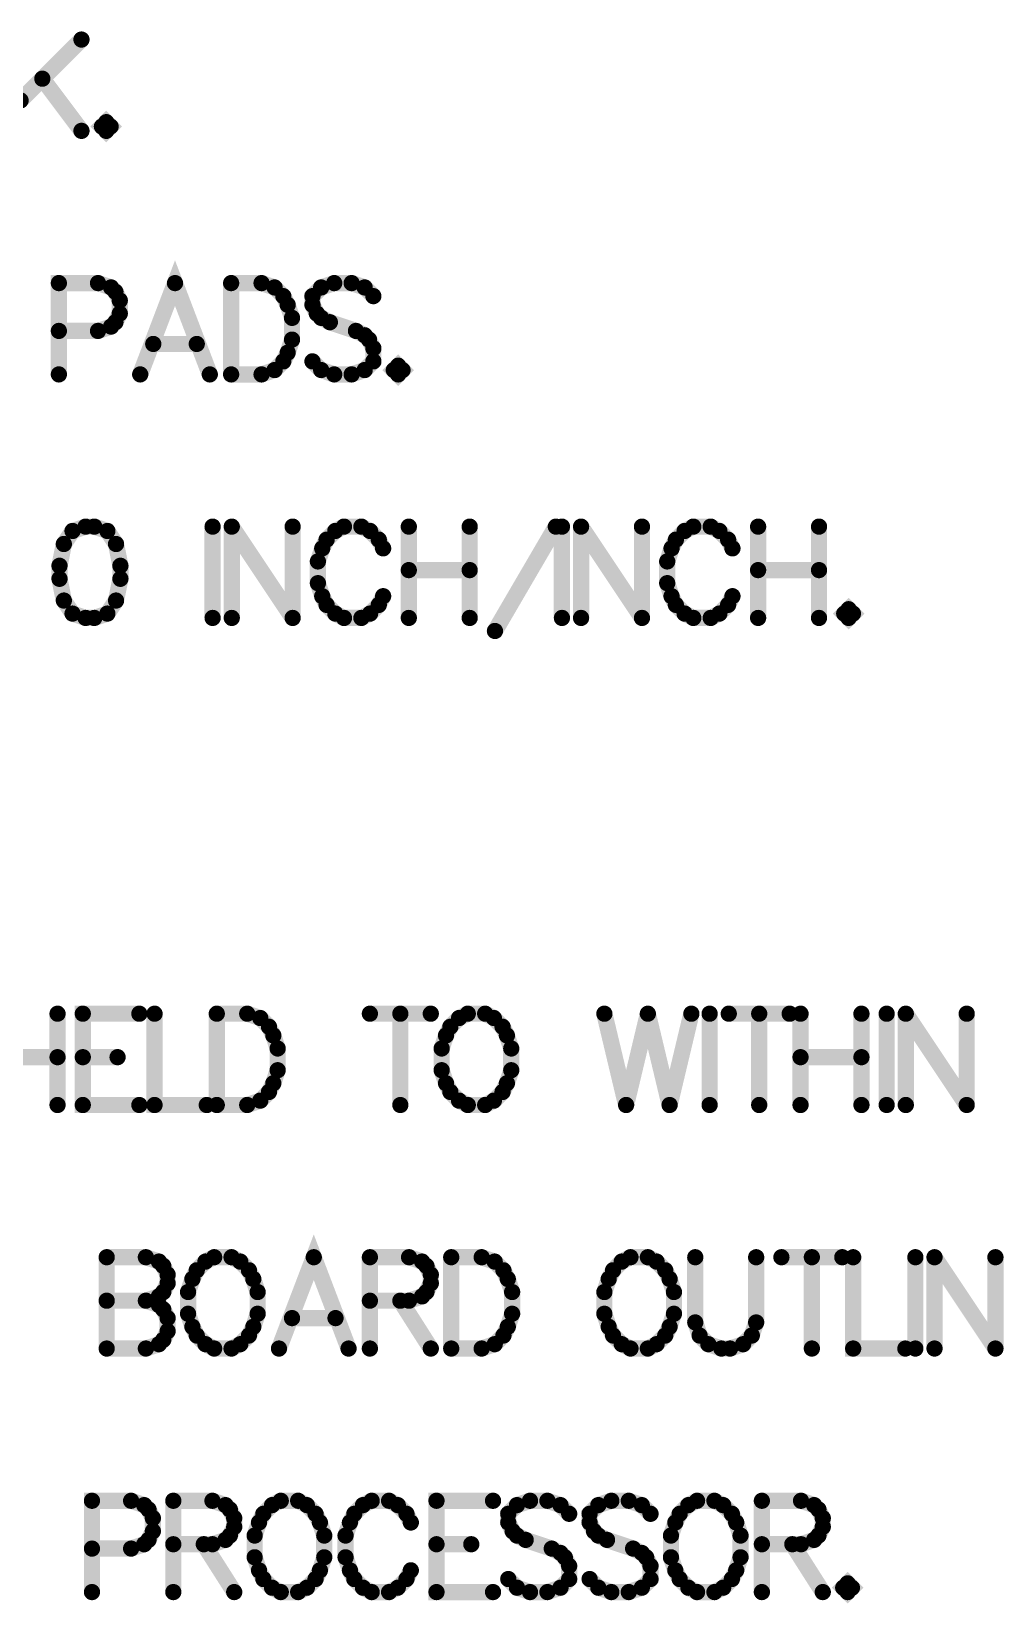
# Model space of a CAD drawing. Extents: x -9.8 to 23.3, y -7.1 to 14.3.
# Drawn here: x -4.533 to -3.935, y 2.744 to 3.713 of the extents above; entities that cross this region are included whole.
import ezdxf

# ---------------------------------------------------------------- set-up
doc = ezdxf.new("R2010")
doc.units = 0
doc.layers.add('2D_LINE_00', color=1, linetype='CONTINUOUS')

# ---------------------------------------------------------------- blocks, each defined once
blk = doc.blocks.new('SMOOTH_0$01')
at = {"const_width": 0.005}
blk.add_lwpolyline([(-0.0025, 0, 1), (0.0025, 0, 1)], format="xyb", close=True, dxfattribs=at)
blk = doc.blocks.new('DRAWING_269')
at = {"layer": '2D_LINE_00', "const_width": 0.01}
blk.add_lwpolyline([(0, 0), (0.0241, 0), (0.03214, 0.00268), (0.03482, 0.00536), (0.03749, 0.01071), (0.03749, 0.01875), (0.03482, 0.0241), (0.03214, 0.02678), (0.0241, 0.02946), (0, 0.02946), (0, -0.02678)], dxfattribs=at)
at = {"layer": '2D_LINE_00'}
for p in [(0, 0.02946), (0.0241, 0.02946), (0.03214, 0.02678), (0.03482, 0.0241), (0.03749, 0.01875), (0.03482, 0.00536), (0.03749, 0.01071), (0, 0), (0.0241, 0), (0.03214, 0.00268), (0, -0.02678)]:
    blk.add_blockref('SMOOTH_0$01', p, dxfattribs=at)
blk = doc.blocks.new('DRAWING_270')
at = {"layer": '2D_LINE_00', "const_width": 0.01}
blk.add_lwpolyline([(0, 0), (0, -0.05624)], dxfattribs=at)
at = {"layer": '2D_LINE_00'}
for p in [(0, 0), (0, -0.05624)]:
    blk.add_blockref('SMOOTH_0$01', p, dxfattribs=at)
blk = doc.blocks.new('DRAWING_271')
at = {"layer": '2D_LINE_00', "const_width": 0.01}
blk.add_lwpolyline([(0, 0), (0.0241, 0), (0.03214, -0.00268), (0.03481, -0.00536), (0.03749, -0.01071), (0.03749, -0.01607), (0.03481, -0.02143), (0.03214, -0.0241), (0.0241, -0.02678), (0, -0.02678)], dxfattribs=at)
at = {"layer": '2D_LINE_00'}
for p in [(0, 0), (0.0241, 0), (0.03214, -0.00268), (0.03481, -0.00536), (0.03749, -0.01071), (0.03214, -0.0241), (0.03481, -0.02143), (0.03749, -0.01607), (0, -0.02678), (0.0241, -0.02678)]:
    blk.add_blockref('SMOOTH_0$01', p, dxfattribs=at)
blk = doc.blocks.new('DRAWING_272')
at = {"layer": '2D_LINE_00', "const_width": 0.01}
blk.add_lwpolyline([(0, 0), (0.01874, -0.02946)], dxfattribs=at)
at = {"layer": '2D_LINE_00'}
for p in [(0, 0), (0.01874, -0.02946)]:
    blk.add_blockref('SMOOTH_0$01', p, dxfattribs=at)
blk = doc.blocks.new('DRAWING_273')
at = {"layer": '2D_LINE_00', "const_width": 0.01}
blk.add_lwpolyline([(0, 0), (-0.00536, -0.00268), (-0.01072, -0.00804), (-0.01339, -0.01339), (-0.01607, -0.02143), (-0.01607, -0.03482), (-0.01339, -0.04285), (-0.01072, -0.04821), (-0.00536, -0.05356), (0, -0.05624), (0.01071, -0.05624), (0.01607, -0.05356), (0.02142, -0.04821), (0.0241, -0.04285), (0.02678, -0.03482), (0.02678, -0.02143), (0.0241, -0.01339), (0.02142, -0.00804), (0.01607, -0.00268), (0.01071, 0), (0, 0)], dxfattribs=at)
at = {"layer": '2D_LINE_00'}
for p in [(-0.00536, -0.00268), (0, 0), (0, 0), (0.01071, 0), (0.01607, -0.00268), (-0.01339, -0.01339), (-0.01072, -0.00804), (0.02142, -0.00804), (0.0241, -0.01339), (-0.01607, -0.02143), (0.02678, -0.02143), (-0.01607, -0.03482), (-0.01339, -0.04285), (0.0241, -0.04285), (0.02678, -0.03482), (-0.01072, -0.04821), (0.02142, -0.04821), (-0.00536, -0.05356), (0, -0.05624), (0.01071, -0.05624), (0.01607, -0.05356)]:
    blk.add_blockref('SMOOTH_0$01', p, dxfattribs=at)
blk = doc.blocks.new('DRAWING_274')
at = {"layer": '2D_LINE_00', "const_width": 0.01}
blk.add_lwpolyline([(0, 0), (-0.00268, 0.00535), (-0.00803, 0.01071), (-0.01339, 0.01339), (-0.0241, 0.01339), (-0.02946, 0.01071), (-0.03481, 0.00535), (-0.03749, 0), (-0.04017, -0.00804), (-0.04017, -0.02143), (-0.03749, -0.02946), (-0.03481, -0.03482), (-0.02946, -0.04017), (-0.0241, -0.04285), (-0.01339, -0.04285), (-0.00803, -0.04017), (-0.00268, -0.03482), (0, -0.02946)], dxfattribs=at)
at = {"layer": '2D_LINE_00'}
for p in [(-0.03481, 0.00535), (-0.02946, 0.01071), (-0.0241, 0.01339), (-0.01339, 0.01339), (-0.00803, 0.01071), (-0.00268, 0.00535), (-0.03749, 0), (0, 0), (-0.04017, -0.00804), (-0.04017, -0.02143), (-0.03749, -0.02946), (0, -0.02946), (-0.03481, -0.03482), (-0.02946, -0.04017), (-0.0241, -0.04285), (-0.01339, -0.04285), (-0.00803, -0.04017), (-0.00268, -0.03482)]:
    blk.add_blockref('SMOOTH_0$01', p, dxfattribs=at)
blk = doc.blocks.new('DRAWING_275')
at = {"layer": '2D_LINE_00', "const_width": 0.01}
blk.add_lwpolyline([(0, 0), (-0.03481, 0), (-0.03481, -0.05624), (0, -0.05624)], dxfattribs=at)
at = {"layer": '2D_LINE_00'}
for p in [(-0.03481, 0), (0, 0), (-0.03481, -0.05624), (0, -0.05624)]:
    blk.add_blockref('SMOOTH_0$01', p, dxfattribs=at)
blk = doc.blocks.new('DRAWING_276')
at = {"layer": '2D_LINE_00', "const_width": 0.01}
blk.add_lwpolyline([(0, 0), (0.02142, 0)], dxfattribs=at)
at = {"layer": '2D_LINE_00'}
for p in [(0, 0), (0.02142, 0)]:
    blk.add_blockref('SMOOTH_0$01', p, dxfattribs=at)
blk = doc.blocks.new('DRAWING_277')
at = {"layer": '2D_LINE_00', "const_width": 0.01}
blk.add_lwpolyline([(0, 0), (-0.00536, 0.00536), (-0.01339, 0.00804), (-0.0241, 0.00804), (-0.03214, 0.00536), (-0.03749, 0), (-0.03749, -0.00535), (-0.03482, -0.01071), (-0.03214, -0.01339), (-0.02678, -0.01606), (-0.01071, -0.02142), (-0.00536, -0.0241), (-0.00268, -0.02678), (0, -0.03213), (0, -0.04017), (-0.00536, -0.04552), (-0.01339, -0.0482), (-0.0241, -0.0482), (-0.03214, -0.04552), (-0.03749, -0.04017)], dxfattribs=at)
at = {"layer": '2D_LINE_00'}
for p in [(-0.03214, 0.00536), (-0.0241, 0.00804), (-0.01339, 0.00804), (-0.00536, 0.00536), (-0.03749, 0), (0, 0), (-0.03749, -0.00535), (-0.03482, -0.01071), (-0.03214, -0.01339), (-0.02678, -0.01606), (-0.01071, -0.02142), (-0.00536, -0.0241), (-0.00268, -0.02678), (0, -0.03213), (-0.03749, -0.04017), (0, -0.04017), (-0.03214, -0.04552), (-0.0241, -0.0482), (-0.01339, -0.0482), (-0.00536, -0.04552)]:
    blk.add_blockref('SMOOTH_0$01', p, dxfattribs=at)
blk = doc.blocks.new('DRAWING_278')
at = {"layer": '2D_LINE_00', "const_width": 0.01}
blk.add_lwpolyline([(0, 0), (-0.00536, 0.00536), (-0.01339, 0.00804), (-0.02411, 0.00804), (-0.03214, 0.00536), (-0.0375, 0), (-0.0375, -0.00535), (-0.03482, -0.01071), (-0.03214, -0.01339), (-0.02678, -0.01606), (-0.01071, -0.02142), (-0.00536, -0.0241), (-0.00268, -0.02678), (0, -0.03213), (0, -0.04017), (-0.00536, -0.04552), (-0.01339, -0.0482), (-0.02411, -0.0482), (-0.03214, -0.04552), (-0.0375, -0.04017)], dxfattribs=at)
at = {"layer": '2D_LINE_00'}
for p in [(-0.03214, 0.00536), (-0.02411, 0.00804), (-0.01339, 0.00804), (-0.00536, 0.00536), (-0.0375, 0), (0, 0), (-0.0375, -0.00535), (-0.03482, -0.01071), (-0.03214, -0.01339), (-0.02678, -0.01606), (-0.01071, -0.02142), (-0.00536, -0.0241), (-0.00268, -0.02678), (0, -0.03213), (-0.0375, -0.04017), (0, -0.04017), (-0.03214, -0.04552), (-0.02411, -0.0482), (-0.01339, -0.0482), (-0.00536, -0.04552)]:
    blk.add_blockref('SMOOTH_0$01', p, dxfattribs=at)
blk = doc.blocks.new('DRAWING_279')
at = {"layer": '2D_LINE_00', "const_width": 0.01}
blk.add_lwpolyline([(0, 0), (-0.00536, -0.00268), (-0.01071, -0.00804), (-0.01339, -0.01339), (-0.01607, -0.02143), (-0.01607, -0.03482), (-0.01339, -0.04285), (-0.01071, -0.04821), (-0.00536, -0.05356), (0, -0.05624), (0.01071, -0.05624), (0.01607, -0.05356), (0.02143, -0.04821), (0.0241, -0.04285), (0.02678, -0.03482), (0.02678, -0.02143), (0.0241, -0.01339), (0.02143, -0.00804), (0.01607, -0.00268), (0.01071, 0), (0, 0)], dxfattribs=at)
at = {"layer": '2D_LINE_00'}
for p in [(-0.00536, -0.00268), (0, 0), (0, 0), (0.01071, 0), (0.01607, -0.00268), (-0.01339, -0.01339), (-0.01071, -0.00804), (0.02143, -0.00804), (0.0241, -0.01339), (-0.01607, -0.02143), (0.02678, -0.02143), (-0.01607, -0.03482), (-0.01339, -0.04285), (0.0241, -0.04285), (0.02678, -0.03482), (-0.01071, -0.04821), (0.02143, -0.04821), (-0.00536, -0.05356), (0, -0.05624), (0.01071, -0.05624), (0.01607, -0.05356)]:
    blk.add_blockref('SMOOTH_0$01', p, dxfattribs=at)
blk = doc.blocks.new('DRAWING_280')
at = {"layer": '2D_LINE_00', "const_width": 0.01}
blk.add_lwpolyline([(0, 0), (0, -0.05624)], dxfattribs=at)
at = {"layer": '2D_LINE_00'}
for p in [(0, 0), (0, -0.05624)]:
    blk.add_blockref('SMOOTH_0$01', p, dxfattribs=at)
blk = doc.blocks.new('DRAWING_281')
at = {"layer": '2D_LINE_00', "const_width": 0.01}
blk.add_lwpolyline([(0, 0), (0.02411, 0), (0.03214, -0.00268), (0.03482, -0.00536), (0.03749, -0.01071), (0.03749, -0.01607), (0.03482, -0.02143), (0.03214, -0.0241), (0.02411, -0.02678), (0, -0.02678)], dxfattribs=at)
at = {"layer": '2D_LINE_00'}
for p in [(0, 0), (0.02411, 0), (0.03214, -0.00268), (0.03482, -0.00536), (0.03749, -0.01071), (0.03214, -0.0241), (0.03482, -0.02143), (0.03749, -0.01607), (0, -0.02678), (0.02411, -0.02678)]:
    blk.add_blockref('SMOOTH_0$01', p, dxfattribs=at)
blk = doc.blocks.new('DRAWING_282')
at = {"layer": '2D_LINE_00', "const_width": 0.01}
blk.add_lwpolyline([(0, 0), (0.01874, -0.02946)], dxfattribs=at)
at = {"layer": '2D_LINE_00'}
for p in [(0, 0), (0.01874, -0.02946)]:
    blk.add_blockref('SMOOTH_0$01', p, dxfattribs=at)
blk = doc.blocks.new('DRAWING_283')
at = {"layer": '2D_LINE_00', "const_width": 0.01}
blk.add_lwpolyline([(0, 0), (-0.00268, -0.00268), (0, -0.00536), (0.00268, -0.00268), (0, 0)], dxfattribs=at)
at = {"layer": '2D_LINE_00'}
for p in [(-0.00268, -0.00268), (0, 0), (0, 0), (0.00268, -0.00268), (0, -0.00536)]:
    blk.add_blockref('SMOOTH_0$01', p, dxfattribs=at)
blk = doc.blocks.new('DRAWING_334')
at = {"layer": '2D_LINE_00', "const_width": 0.01}
blk.add_lwpolyline([(0, 0), (0, -0.05624)], dxfattribs=at)
at = {"layer": '2D_LINE_00'}
for p in [(0, 0), (0, -0.05624)]:
    blk.add_blockref('SMOOTH_0$01', p, dxfattribs=at)
blk = doc.blocks.new('DRAWING_335')
at = {"layer": '2D_LINE_00', "const_width": 0.01}
blk.add_lwpolyline([(0, 0), (0.02411, 0), (0.03214, -0.00268), (0.03482, -0.00536), (0.0375, -0.01071), (0.0375, -0.01607), (0.03482, -0.02143), (0.03214, -0.0241), (0.02411, -0.02678)], dxfattribs=at)
at = {"layer": '2D_LINE_00'}
for p in [(0, 0), (0.02411, 0), (0.03214, -0.00268), (0.03482, -0.00536), (0.0375, -0.01071), (0.03214, -0.0241), (0.03482, -0.02143), (0.0375, -0.01607), (0.02411, -0.02678)]:
    blk.add_blockref('SMOOTH_0$01', p, dxfattribs=at)
blk = doc.blocks.new('DRAWING_336')
at = {"layer": '2D_LINE_00', "const_width": 0.01}
blk.add_lwpolyline([(0, 0), (0.02411, 0), (0.03214, -0.00268), (0.03482, -0.00536), (0.0375, -0.01071), (0.0375, -0.01875), (0.03482, -0.0241), (0.03214, -0.02678), (0.02411, -0.02946), (0, -0.02946)], dxfattribs=at)
at = {"layer": '2D_LINE_00'}
for p in [(0, 0), (0.02411, 0), (0.03214, -0.00268), (0.03482, -0.00536), (0.0375, -0.01071), (0.03482, -0.0241), (0.0375, -0.01875), (0, -0.02946), (0.02411, -0.02946), (0.03214, -0.02678)]:
    blk.add_blockref('SMOOTH_0$01', p, dxfattribs=at)
blk = doc.blocks.new('DRAWING_337')
at = {"layer": '2D_LINE_00', "const_width": 0.01}
blk.add_lwpolyline([(0, 0), (-0.00535, -0.00268), (-0.01071, -0.00804), (-0.01339, -0.01339), (-0.01607, -0.02143), (-0.01607, -0.03482), (-0.01339, -0.04285), (-0.01071, -0.04821), (-0.00535, -0.05356), (0, -0.05624), (0.01071, -0.05624), (0.01607, -0.05356), (0.02142, -0.04821), (0.0241, -0.04285), (0.02678, -0.03482), (0.02678, -0.02143), (0.0241, -0.01339), (0.02142, -0.00804), (0.01607, -0.00268), (0.01071, 0), (0, 0)], dxfattribs=at)
at = {"layer": '2D_LINE_00'}
for p in [(-0.00535, -0.00268), (0, 0), (0, 0), (0.01071, 0), (0.01607, -0.00268), (-0.01339, -0.01339), (-0.01071, -0.00804), (0.02142, -0.00804), (0.0241, -0.01339), (-0.01607, -0.02143), (0.02678, -0.02143), (-0.01607, -0.03482), (-0.01339, -0.04285), (0.0241, -0.04285), (0.02678, -0.03482), (-0.01071, -0.04821), (0.02142, -0.04821), (-0.00535, -0.05356), (0, -0.05624), (0.01071, -0.05624), (0.01607, -0.05356)]:
    blk.add_blockref('SMOOTH_0$01', p, dxfattribs=at)
blk = doc.blocks.new('DRAWING_338')
at = {"layer": '2D_LINE_00', "const_width": 0.01}
blk.add_lwpolyline([(0, 0), (-0.02142, 0.05624), (-0.04285, 0)], dxfattribs=at)
at = {"layer": '2D_LINE_00'}
for p in [(-0.02142, 0.05624), (-0.04285, 0), (0, 0)]:
    blk.add_blockref('SMOOTH_0$01', p, dxfattribs=at)
blk = doc.blocks.new('DRAWING_339')
at = {"layer": '2D_LINE_00', "const_width": 0.01}
blk.add_lwpolyline([(0, 0), (0.02678, 0)], dxfattribs=at)
at = {"layer": '2D_LINE_00'}
for p in [(0, 0), (0.02678, 0)]:
    blk.add_blockref('SMOOTH_0$01', p, dxfattribs=at)
blk = doc.blocks.new('DRAWING_340')
at = {"layer": '2D_LINE_00', "const_width": 0.01}
blk.add_lwpolyline([(0, 0), (0, -0.05624)], dxfattribs=at)
at = {"layer": '2D_LINE_00'}
for p in [(0, 0), (0, -0.05624)]:
    blk.add_blockref('SMOOTH_0$01', p, dxfattribs=at)
blk = doc.blocks.new('DRAWING_341')
at = {"layer": '2D_LINE_00', "const_width": 0.01}
blk.add_lwpolyline([(0, 0), (0.02411, 0), (0.03214, -0.00268), (0.03482, -0.00536), (0.0375, -0.01071), (0.0375, -0.01607), (0.03482, -0.02143), (0.03214, -0.0241), (0.02411, -0.02678), (0, -0.02678)], dxfattribs=at)
at = {"layer": '2D_LINE_00'}
for p in [(0, 0), (0.02411, 0), (0.03214, -0.00268), (0.03482, -0.00536), (0.0375, -0.01071), (0.03214, -0.0241), (0.03482, -0.02143), (0.0375, -0.01607), (0, -0.02678), (0.02411, -0.02678)]:
    blk.add_blockref('SMOOTH_0$01', p, dxfattribs=at)
blk = doc.blocks.new('DRAWING_342')
at = {"layer": '2D_LINE_00', "const_width": 0.01}
blk.add_lwpolyline([(0, 0), (0.01875, -0.02946)], dxfattribs=at)
at = {"layer": '2D_LINE_00'}
for p in [(0, 0), (0.01875, -0.02946)]:
    blk.add_blockref('SMOOTH_0$01', p, dxfattribs=at)
blk = doc.blocks.new('DRAWING_343')
at = {"layer": '2D_LINE_00', "const_width": 0.01}
blk.add_lwpolyline([(0, 0), (0, -0.05624)], dxfattribs=at)
at = {"layer": '2D_LINE_00'}
for p in [(0, 0), (0, -0.05624)]:
    blk.add_blockref('SMOOTH_0$01', p, dxfattribs=at)
blk = doc.blocks.new('DRAWING_344')
at = {"layer": '2D_LINE_00', "const_width": 0.01}
blk.add_lwpolyline([(0, 0), (0.01875, 0), (0.02678, -0.00268), (0.03214, -0.00804), (0.03482, -0.01339), (0.03749, -0.02143), (0.03749, -0.03482), (0.03482, -0.04285), (0.03214, -0.04821), (0.02678, -0.05356), (0.01875, -0.05624), (0, -0.05624)], dxfattribs=at)
at = {"layer": '2D_LINE_00'}
for p in [(0, 0), (0.01875, 0), (0.02678, -0.00268), (0.03214, -0.00804), (0.03482, -0.01339), (0.03749, -0.02143), (0.03482, -0.04285), (0.03749, -0.03482), (0.03214, -0.04821), (0, -0.05624), (0.01875, -0.05624), (0.02678, -0.05356)]:
    blk.add_blockref('SMOOTH_0$01', p, dxfattribs=at)
blk = doc.blocks.new('DRAWING_345')
at = {"layer": '2D_LINE_00', "const_width": 0.01}
blk.add_lwpolyline([(0, 0), (-0.00536, -0.00268), (-0.01072, -0.00804), (-0.01339, -0.01339), (-0.01607, -0.02143), (-0.01607, -0.03482), (-0.01339, -0.04285), (-0.01072, -0.04821), (-0.00536, -0.05356), (0, -0.05624), (0.01071, -0.05624), (0.01606, -0.05356), (0.02142, -0.04821), (0.0241, -0.04285), (0.02678, -0.03482), (0.02678, -0.02143), (0.0241, -0.01339), (0.02142, -0.00804), (0.01606, -0.00268), (0.01071, 0), (0, 0)], dxfattribs=at)
at = {"layer": '2D_LINE_00'}
for p in [(-0.00536, -0.00268), (0, 0), (0, 0), (0.01071, 0), (0.01606, -0.00268), (-0.01339, -0.01339), (-0.01072, -0.00804), (0.02142, -0.00804), (0.0241, -0.01339), (-0.01607, -0.02143), (0.02678, -0.02143), (-0.01607, -0.03482), (-0.01339, -0.04285), (0.0241, -0.04285), (0.02678, -0.03482), (-0.01072, -0.04821), (0.02142, -0.04821), (-0.00536, -0.05356), (0, -0.05624), (0.01071, -0.05624), (0.01606, -0.05356)]:
    blk.add_blockref('SMOOTH_0$01', p, dxfattribs=at)
blk = doc.blocks.new('DRAWING_346')
at = {"layer": '2D_LINE_00', "const_width": 0.01}
blk.add_lwpolyline([(0, 0), (0, -0.04017), (0.00268, -0.04821), (0.00803, -0.05356), (0.01607, -0.05624), (0.02142, -0.05624), (0.02946, -0.05356), (0.03481, -0.04821), (0.03749, -0.04017), (0.03749, 0)], dxfattribs=at)
at = {"layer": '2D_LINE_00'}
for p in [(0, 0), (0.03749, 0), (0, -0.04017), (0.03749, -0.04017), (0.00268, -0.04821), (0.03481, -0.04821), (0.00803, -0.05356), (0.01607, -0.05624), (0.02142, -0.05624), (0.02946, -0.05356)]:
    blk.add_blockref('SMOOTH_0$01', p, dxfattribs=at)
blk = doc.blocks.new('DRAWING_347')
at = {"layer": '2D_LINE_00', "const_width": 0.01}
blk.add_lwpolyline([(0, 0), (0, -0.05624)], dxfattribs=at)
at = {"layer": '2D_LINE_00'}
for p in [(0, 0), (0, -0.05624)]:
    blk.add_blockref('SMOOTH_0$01', p, dxfattribs=at)
blk = doc.blocks.new('DRAWING_348')
at = {"layer": '2D_LINE_00', "const_width": 0.01}
blk.add_lwpolyline([(0, 0), (0.03749, 0)], dxfattribs=at)
at = {"layer": '2D_LINE_00'}
for p in [(0, 0), (0.03749, 0)]:
    blk.add_blockref('SMOOTH_0$01', p, dxfattribs=at)
blk = doc.blocks.new('DRAWING_349')
at = {"layer": '2D_LINE_00', "const_width": 0.01}
blk.add_lwpolyline([(0, 0), (0, -0.05624), (0.03213, -0.05624)], dxfattribs=at)
at = {"layer": '2D_LINE_00'}
for p in [(0, 0), (0, -0.05624), (0.03213, -0.05624)]:
    blk.add_blockref('SMOOTH_0$01', p, dxfattribs=at)
blk = doc.blocks.new('DRAWING_350')
at = {"layer": '2D_LINE_00', "const_width": 0.01}
blk.add_lwpolyline([(0, 0), (0, -0.05624)], dxfattribs=at)
at = {"layer": '2D_LINE_00'}
for p in [(0, 0), (0, -0.05624)]:
    blk.add_blockref('SMOOTH_0$01', p, dxfattribs=at)
blk = doc.blocks.new('DRAWING_351')
at = {"layer": '2D_LINE_00', "const_width": 0.01}
blk.add_lwpolyline([(0, 0), (0, -0.05624)], dxfattribs=at)
at = {"layer": '2D_LINE_00'}
for p in [(0, 0), (0, -0.05624)]:
    blk.add_blockref('SMOOTH_0$01', p, dxfattribs=at)
blk = doc.blocks.new('DRAWING_352')
at = {"layer": '2D_LINE_00', "const_width": 0.01}
blk.add_lwpolyline([(0, 0), (0.03749, -0.05624)], dxfattribs=at)
at = {"layer": '2D_LINE_00'}
for p in [(0, 0), (0.03749, -0.05624)]:
    blk.add_blockref('SMOOTH_0$01', p, dxfattribs=at)
blk = doc.blocks.new('DRAWING_353')
at = {"layer": '2D_LINE_00', "const_width": 0.01}
blk.add_lwpolyline([(0, 0), (0, -0.05624)], dxfattribs=at)
at = {"layer": '2D_LINE_00'}
for p in [(0, 0), (0, -0.05624)]:
    blk.add_blockref('SMOOTH_0$01', p, dxfattribs=at)
blk = doc.blocks.new('DRAWING_444')
at = {"layer": '2D_LINE_00', "const_width": 0.01}
blk.add_lwpolyline([(0, 0), (0, -0.05624)], dxfattribs=at)
at = {"layer": '2D_LINE_00'}
for p in [(0, 0), (0, -0.05624)]:
    blk.add_blockref('SMOOTH_0$01', p, dxfattribs=at)
blk = doc.blocks.new('DRAWING_445')
at = {"layer": '2D_LINE_00', "const_width": 0.01}
blk.add_lwpolyline([(0, 0), (0.03749, 0)], dxfattribs=at)
at = {"layer": '2D_LINE_00'}
for p in [(0, 0), (0.03749, 0)]:
    blk.add_blockref('SMOOTH_0$01', p, dxfattribs=at)
blk = doc.blocks.new('DRAWING_446')
at = {"layer": '2D_LINE_00', "const_width": 0.01}
blk.add_lwpolyline([(0, 0), (-0.03481, 0), (-0.03481, -0.05624), (0, -0.05624)], dxfattribs=at)
at = {"layer": '2D_LINE_00'}
for p in [(-0.03481, 0), (0, 0), (-0.03481, -0.05624), (0, -0.05624)]:
    blk.add_blockref('SMOOTH_0$01', p, dxfattribs=at)
blk = doc.blocks.new('DRAWING_447')
at = {"layer": '2D_LINE_00', "const_width": 0.01}
blk.add_lwpolyline([(0, 0), (0.02142, 0)], dxfattribs=at)
at = {"layer": '2D_LINE_00'}
for p in [(0, 0), (0.02142, 0)]:
    blk.add_blockref('SMOOTH_0$01', p, dxfattribs=at)
blk = doc.blocks.new('DRAWING_448')
at = {"layer": '2D_LINE_00', "const_width": 0.01}
blk.add_lwpolyline([(0, 0), (0, -0.05624), (0.03214, -0.05624)], dxfattribs=at)
at = {"layer": '2D_LINE_00'}
for p in [(0, 0), (0, -0.05624), (0.03214, -0.05624)]:
    blk.add_blockref('SMOOTH_0$01', p, dxfattribs=at)
blk = doc.blocks.new('DRAWING_449')
at = {"layer": '2D_LINE_00', "const_width": 0.01}
blk.add_lwpolyline([(0, 0), (0, -0.05624)], dxfattribs=at)
at = {"layer": '2D_LINE_00'}
for p in [(0, 0), (0, -0.05624)]:
    blk.add_blockref('SMOOTH_0$01', p, dxfattribs=at)
blk = doc.blocks.new('DRAWING_450')
at = {"layer": '2D_LINE_00', "const_width": 0.01}
blk.add_lwpolyline([(0, 0), (0.01874, 0), (0.02678, -0.00268), (0.03213, -0.00804), (0.03481, -0.01339), (0.03749, -0.02143), (0.03749, -0.03482), (0.03481, -0.04285), (0.03213, -0.04821), (0.02678, -0.05356), (0.01874, -0.05624), (0, -0.05624)], dxfattribs=at)
at = {"layer": '2D_LINE_00'}
for p in [(0, 0), (0.01874, 0), (0.02678, -0.00268), (0.03213, -0.00804), (0.03481, -0.01339), (0.03749, -0.02143), (0.03481, -0.04285), (0.03749, -0.03482), (0.03213, -0.04821), (0, -0.05624), (0.01874, -0.05624), (0.02678, -0.05356)]:
    blk.add_blockref('SMOOTH_0$01', p, dxfattribs=at)
blk = doc.blocks.new('DRAWING_451')
at = {"layer": '2D_LINE_00', "const_width": 0.01}
blk.add_lwpolyline([(0, 0), (0, -0.05624)], dxfattribs=at)
at = {"layer": '2D_LINE_00'}
for p in [(0, 0), (0, -0.05624)]:
    blk.add_blockref('SMOOTH_0$01', p, dxfattribs=at)
blk = doc.blocks.new('DRAWING_452')
at = {"layer": '2D_LINE_00', "const_width": 0.01}
blk.add_lwpolyline([(0, 0), (0.0375, 0)], dxfattribs=at)
at = {"layer": '2D_LINE_00'}
for p in [(0, 0), (0.0375, 0)]:
    blk.add_blockref('SMOOTH_0$01', p, dxfattribs=at)
blk = doc.blocks.new('DRAWING_453')
at = {"layer": '2D_LINE_00', "const_width": 0.01}
blk.add_lwpolyline([(0, 0), (-0.00536, -0.00268), (-0.01071, -0.00804), (-0.01339, -0.01339), (-0.01607, -0.02143), (-0.01607, -0.03482), (-0.01339, -0.04285), (-0.01071, -0.04821), (-0.00536, -0.05356), (0, -0.05624), (0.01071, -0.05624), (0.01607, -0.05356), (0.02142, -0.04821), (0.0241, -0.04285), (0.02678, -0.03482), (0.02678, -0.02143), (0.0241, -0.01339), (0.02142, -0.00804), (0.01607, -0.00268), (0.01071, 0), (0, 0)], dxfattribs=at)
at = {"layer": '2D_LINE_00'}
for p in [(-0.00536, -0.00268), (0, 0), (0, 0), (0.01071, 0), (0.01607, -0.00268), (-0.01339, -0.01339), (-0.01071, -0.00804), (0.02142, -0.00804), (0.0241, -0.01339), (-0.01607, -0.02143), (0.02678, -0.02143), (-0.01607, -0.03482), (-0.01339, -0.04285), (0.0241, -0.04285), (0.02678, -0.03482), (-0.01071, -0.04821), (0.02142, -0.04821), (-0.00536, -0.05356), (0, -0.05624), (0.01071, -0.05624), (0.01607, -0.05356)]:
    blk.add_blockref('SMOOTH_0$01', p, dxfattribs=at)
blk = doc.blocks.new('DRAWING_454')
at = {"layer": '2D_LINE_00', "const_width": 0.01}
blk.add_lwpolyline([(0, 0), (0.01339, -0.05624)], dxfattribs=at)
at = {"layer": '2D_LINE_00'}
for p in [(0, 0), (0.01339, -0.05624)]:
    blk.add_blockref('SMOOTH_0$01', p, dxfattribs=at)
blk = doc.blocks.new('DRAWING_455')
at = {"layer": '2D_LINE_00', "const_width": 0.01}
blk.add_lwpolyline([(0, 0), (-0.01339, -0.05624)], dxfattribs=at)
at = {"layer": '2D_LINE_00'}
for p in [(0, 0), (-0.01339, -0.05624)]:
    blk.add_blockref('SMOOTH_0$01', p, dxfattribs=at)
blk = doc.blocks.new('DRAWING_456')
at = {"layer": '2D_LINE_00', "const_width": 0.01}
blk.add_lwpolyline([(0, 0), (0.01339, -0.05624)], dxfattribs=at)
at = {"layer": '2D_LINE_00'}
for p in [(0, 0), (0.01339, -0.05624)]:
    blk.add_blockref('SMOOTH_0$01', p, dxfattribs=at)
blk = doc.blocks.new('DRAWING_457')
at = {"layer": '2D_LINE_00', "const_width": 0.01}
blk.add_lwpolyline([(0, 0), (-0.01339, -0.05624)], dxfattribs=at)
at = {"layer": '2D_LINE_00'}
for p in [(0, 0), (-0.01339, -0.05624)]:
    blk.add_blockref('SMOOTH_0$01', p, dxfattribs=at)
blk = doc.blocks.new('DRAWING_458')
at = {"layer": '2D_LINE_00', "const_width": 0.01}
blk.add_lwpolyline([(0, 0), (0, -0.05624)], dxfattribs=at)
at = {"layer": '2D_LINE_00'}
for p in [(0, 0), (0, -0.05624)]:
    blk.add_blockref('SMOOTH_0$01', p, dxfattribs=at)
blk = doc.blocks.new('DRAWING_459')
at = {"layer": '2D_LINE_00', "const_width": 0.01}
blk.add_lwpolyline([(0, 0), (0, -0.05624)], dxfattribs=at)
at = {"layer": '2D_LINE_00'}
for p in [(0, 0), (0, -0.05624)]:
    blk.add_blockref('SMOOTH_0$01', p, dxfattribs=at)
blk = doc.blocks.new('DRAWING_460')
at = {"layer": '2D_LINE_00', "const_width": 0.01}
blk.add_lwpolyline([(0, 0), (0.03749, 0)], dxfattribs=at)
at = {"layer": '2D_LINE_00'}
for p in [(0, 0), (0.03749, 0)]:
    blk.add_blockref('SMOOTH_0$01', p, dxfattribs=at)
blk = doc.blocks.new('DRAWING_461')
at = {"layer": '2D_LINE_00', "const_width": 0.01}
blk.add_lwpolyline([(0, 0), (0, -0.05624)], dxfattribs=at)
at = {"layer": '2D_LINE_00'}
for p in [(0, 0), (0, -0.05624)]:
    blk.add_blockref('SMOOTH_0$01', p, dxfattribs=at)
blk = doc.blocks.new('DRAWING_462')
at = {"layer": '2D_LINE_00', "const_width": 0.01}
blk.add_lwpolyline([(0, 0), (0, -0.05624)], dxfattribs=at)
at = {"layer": '2D_LINE_00'}
for p in [(0, 0), (0, -0.05624)]:
    blk.add_blockref('SMOOTH_0$01', p, dxfattribs=at)
blk = doc.blocks.new('DRAWING_463')
at = {"layer": '2D_LINE_00', "const_width": 0.01}
blk.add_lwpolyline([(0, 0), (0.0375, 0)], dxfattribs=at)
at = {"layer": '2D_LINE_00'}
for p in [(0, 0), (0.0375, 0)]:
    blk.add_blockref('SMOOTH_0$01', p, dxfattribs=at)
blk = doc.blocks.new('DRAWING_464')
at = {"layer": '2D_LINE_00', "const_width": 0.01}
blk.add_lwpolyline([(0, 0), (0, -0.05624)], dxfattribs=at)
at = {"layer": '2D_LINE_00'}
for p in [(0, 0), (0, -0.05624)]:
    blk.add_blockref('SMOOTH_0$01', p, dxfattribs=at)
blk = doc.blocks.new('DRAWING_465')
at = {"layer": '2D_LINE_00', "const_width": 0.01}
blk.add_lwpolyline([(0, 0), (0, -0.05624)], dxfattribs=at)
at = {"layer": '2D_LINE_00'}
for p in [(0, 0), (0, -0.05624)]:
    blk.add_blockref('SMOOTH_0$01', p, dxfattribs=at)
blk = doc.blocks.new('DRAWING_466')
at = {"layer": '2D_LINE_00', "const_width": 0.01}
blk.add_lwpolyline([(0, 0), (0.03749, -0.05624)], dxfattribs=at)
at = {"layer": '2D_LINE_00'}
for p in [(0, 0), (0.03749, -0.05624)]:
    blk.add_blockref('SMOOTH_0$01', p, dxfattribs=at)
blk = doc.blocks.new('DRAWING_467')
at = {"layer": '2D_LINE_00', "const_width": 0.01}
blk.add_lwpolyline([(0, 0), (0, -0.05624)], dxfattribs=at)
at = {"layer": '2D_LINE_00'}
for p in [(0, 0), (0, -0.05624)]:
    blk.add_blockref('SMOOTH_0$01', p, dxfattribs=at)
blk = doc.blocks.new('DRAWING_542')
at = {"layer": '2D_LINE_00', "const_width": 0.01}
blk.add_lwpolyline([(0, 0), (-0.03749, -0.03749)], dxfattribs=at)
at = {"layer": '2D_LINE_00'}
for p in [(0, 0), (-0.03749, -0.03749)]:
    blk.add_blockref('SMOOTH_0$01', p, dxfattribs=at)
blk = doc.blocks.new('DRAWING_543')
at = {"layer": '2D_LINE_00', "const_width": 0.01}
blk.add_lwpolyline([(0, 0), (0.0241, -0.03214)], dxfattribs=at)
at = {"layer": '2D_LINE_00'}
for p in [(0, 0), (0.0241, -0.03214)]:
    blk.add_blockref('SMOOTH_0$01', p, dxfattribs=at)
blk = doc.blocks.new('DRAWING_544')
at = {"layer": '2D_LINE_00', "const_width": 0.01}
blk.add_lwpolyline([(0, 0), (-0.00268, -0.00268), (0, -0.00536), (0.00267, -0.00268), (0, 0)], dxfattribs=at)
at = {"layer": '2D_LINE_00'}
for p in [(-0.00268, -0.00268), (0, 0), (0, 0), (0.00267, -0.00268), (0, -0.00536)]:
    blk.add_blockref('SMOOTH_0$01', p, dxfattribs=at)
blk = doc.blocks.new('DRAWING_589')
at = {"layer": '2D_LINE_00', "const_width": 0.01}
blk.add_lwpolyline([(0, 0), (0.0241, 0), (0.03213, 0.00268), (0.03481, 0.00536), (0.03749, 0.01071), (0.03749, 0.01875), (0.03481, 0.0241), (0.03213, 0.02678), (0.0241, 0.02946), (0, 0.02946), (0, -0.02678)], dxfattribs=at)
at = {"layer": '2D_LINE_00'}
for p in [(0, 0.02946), (0.0241, 0.02946), (0.03213, 0.02678), (0.03481, 0.0241), (0.03749, 0.01875), (0.03481, 0.00536), (0.03749, 0.01071), (0, 0), (0.0241, 0), (0.03213, 0.00268), (0, -0.02678)]:
    blk.add_blockref('SMOOTH_0$01', p, dxfattribs=at)
blk = doc.blocks.new('DRAWING_590')
at = {"layer": '2D_LINE_00', "const_width": 0.01}
blk.add_lwpolyline([(0, 0), (-0.02142, 0.05624), (-0.04285, 0)], dxfattribs=at)
at = {"layer": '2D_LINE_00'}
for p in [(-0.02142, 0.05624), (-0.04285, 0), (0, 0)]:
    blk.add_blockref('SMOOTH_0$01', p, dxfattribs=at)
blk = doc.blocks.new('DRAWING_591')
at = {"layer": '2D_LINE_00', "const_width": 0.01}
blk.add_lwpolyline([(0, 0), (0.02678, 0)], dxfattribs=at)
at = {"layer": '2D_LINE_00'}
for p in [(0, 0), (0.02678, 0)]:
    blk.add_blockref('SMOOTH_0$01', p, dxfattribs=at)
blk = doc.blocks.new('DRAWING_592')
at = {"layer": '2D_LINE_00', "const_width": 0.01}
blk.add_lwpolyline([(0, 0), (0, -0.05624)], dxfattribs=at)
at = {"layer": '2D_LINE_00'}
for p in [(0, 0), (0, -0.05624)]:
    blk.add_blockref('SMOOTH_0$01', p, dxfattribs=at)
blk = doc.blocks.new('DRAWING_593')
at = {"layer": '2D_LINE_00', "const_width": 0.01}
blk.add_lwpolyline([(0, 0), (0.01874, 0), (0.02677, -0.00268), (0.03213, -0.00804), (0.03481, -0.01339), (0.03749, -0.02143), (0.03749, -0.03482), (0.03481, -0.04285), (0.03213, -0.04821), (0.02677, -0.05356), (0.01874, -0.05624), (0, -0.05624)], dxfattribs=at)
at = {"layer": '2D_LINE_00'}
for p in [(0, 0), (0.01874, 0), (0.02677, -0.00268), (0.03213, -0.00804), (0.03481, -0.01339), (0.03749, -0.02143), (0.03481, -0.04285), (0.03749, -0.03482), (0.03213, -0.04821), (0, -0.05624), (0.01874, -0.05624), (0.02677, -0.05356)]:
    blk.add_blockref('SMOOTH_0$01', p, dxfattribs=at)
blk = doc.blocks.new('DRAWING_594')
at = {"layer": '2D_LINE_00', "const_width": 0.01}
blk.add_lwpolyline([(0, 0), (-0.00536, 0.00536), (-0.01339, 0.00804), (-0.02411, 0.00804), (-0.03214, 0.00536), (-0.0375, 0), (-0.0375, -0.00535), (-0.03482, -0.01071), (-0.03214, -0.01339), (-0.02678, -0.01606), (-0.01072, -0.02142), (-0.00536, -0.0241), (-0.00268, -0.02678), (0, -0.03213), (0, -0.04017), (-0.00536, -0.04552), (-0.01339, -0.0482), (-0.02411, -0.0482), (-0.03214, -0.04552), (-0.0375, -0.04017)], dxfattribs=at)
at = {"layer": '2D_LINE_00'}
for p in [(-0.03214, 0.00536), (-0.02411, 0.00804), (-0.01339, 0.00804), (-0.00536, 0.00536), (-0.0375, 0), (0, 0), (-0.0375, -0.00535), (-0.03482, -0.01071), (-0.03214, -0.01339), (-0.02678, -0.01606), (-0.01072, -0.02142), (-0.00536, -0.0241), (-0.00268, -0.02678), (0, -0.03213), (-0.0375, -0.04017), (0, -0.04017), (-0.03214, -0.04552), (-0.02411, -0.0482), (-0.01339, -0.0482), (-0.00536, -0.04552)]:
    blk.add_blockref('SMOOTH_0$01', p, dxfattribs=at)
blk = doc.blocks.new('DRAWING_595')
at = {"layer": '2D_LINE_00', "const_width": 0.01}
blk.add_lwpolyline([(0, 0), (-0.00268, -0.00268), (0, -0.00536), (0.00268, -0.00268), (0, 0)], dxfattribs=at)
at = {"layer": '2D_LINE_00'}
for p in [(-0.00268, -0.00268), (0, 0), (0, 0), (0.00268, -0.00268), (0, -0.00536)]:
    blk.add_blockref('SMOOTH_0$01', p, dxfattribs=at)
blk = doc.blocks.new('DRAWING_2233')
at = {"layer": '2D_LINE_00', "const_width": 0.01}
blk.add_lwpolyline([(0, 0), (-0.00804, -0.00268), (-0.01339, -0.01071), (-0.01607, -0.0241), (-0.01607, -0.03214), (-0.01339, -0.04553), (-0.00804, -0.05356), (0, -0.05624), (0.00535, -0.05624), (0.01339, -0.05356), (0.01874, -0.04553), (0.02142, -0.03214), (0.02142, -0.0241), (0.01874, -0.01071), (0.01339, -0.00268), (0.00535, 0), (0, 0)], dxfattribs=at)
at = {"layer": '2D_LINE_00'}
for p in [(-0.00804, -0.00268), (0, 0), (0, 0), (0.00535, 0), (0.01339, -0.00268), (-0.01339, -0.01071), (0.01874, -0.01071), (-0.01607, -0.0241), (0.02142, -0.0241), (-0.01607, -0.03214), (0.02142, -0.03214), (-0.01339, -0.04553), (0.01874, -0.04553), (-0.00804, -0.05356), (0, -0.05624), (0.00535, -0.05624), (0.01339, -0.05356)]:
    blk.add_blockref('SMOOTH_0$01', p, dxfattribs=at)
blk = doc.blocks.new('DRAWING_2234')
at = {"layer": '2D_LINE_00', "const_width": 0.01}
blk.add_lwpolyline([(0, 0), (0, -0.05624)], dxfattribs=at)
at = {"layer": '2D_LINE_00'}
for p in [(0, 0), (0, -0.05624)]:
    blk.add_blockref('SMOOTH_0$01', p, dxfattribs=at)
blk = doc.blocks.new('DRAWING_2235')
at = {"layer": '2D_LINE_00', "const_width": 0.01}
blk.add_lwpolyline([(0, 0), (0, -0.05624)], dxfattribs=at)
at = {"layer": '2D_LINE_00'}
for p in [(0, 0), (0, -0.05624)]:
    blk.add_blockref('SMOOTH_0$01', p, dxfattribs=at)
blk = doc.blocks.new('DRAWING_2236')
at = {"layer": '2D_LINE_00', "const_width": 0.01}
blk.add_lwpolyline([(0, 0), (0.03749, -0.05624)], dxfattribs=at)
at = {"layer": '2D_LINE_00'}
for p in [(0, 0), (0.03749, -0.05624)]:
    blk.add_blockref('SMOOTH_0$01', p, dxfattribs=at)
blk = doc.blocks.new('DRAWING_2237')
at = {"layer": '2D_LINE_00', "const_width": 0.01}
blk.add_lwpolyline([(0, 0), (0, -0.05624)], dxfattribs=at)
at = {"layer": '2D_LINE_00'}
for p in [(0, 0), (0, -0.05624)]:
    blk.add_blockref('SMOOTH_0$01', p, dxfattribs=at)
blk = doc.blocks.new('DRAWING_2238')
at = {"layer": '2D_LINE_00', "const_width": 0.01}
blk.add_lwpolyline([(0, 0), (-0.00267, 0.00535), (-0.00803, 0.01071), (-0.01339, 0.01339), (-0.0241, 0.01339), (-0.02946, 0.01071), (-0.03481, 0.00535), (-0.03749, 0), (-0.04017, -0.00804), (-0.04017, -0.02143), (-0.03749, -0.02946), (-0.03481, -0.03482), (-0.02946, -0.04017), (-0.0241, -0.04285), (-0.01339, -0.04285), (-0.00803, -0.04017), (-0.00267, -0.03482), (0, -0.02946)], dxfattribs=at)
at = {"layer": '2D_LINE_00'}
for p in [(-0.03481, 0.00535), (-0.02946, 0.01071), (-0.0241, 0.01339), (-0.01339, 0.01339), (-0.00803, 0.01071), (-0.00267, 0.00535), (-0.03749, 0), (0, 0), (-0.04017, -0.00804), (-0.04017, -0.02143), (-0.03749, -0.02946), (0, -0.02946), (-0.03481, -0.03482), (-0.02946, -0.04017), (-0.0241, -0.04285), (-0.01339, -0.04285), (-0.00803, -0.04017), (-0.00267, -0.03482)]:
    blk.add_blockref('SMOOTH_0$01', p, dxfattribs=at)
blk = doc.blocks.new('DRAWING_2239')
at = {"layer": '2D_LINE_00', "const_width": 0.01}
blk.add_lwpolyline([(0, 0), (0, -0.05624)], dxfattribs=at)
at = {"layer": '2D_LINE_00'}
for p in [(0, 0), (0, -0.05624)]:
    blk.add_blockref('SMOOTH_0$01', p, dxfattribs=at)
blk = doc.blocks.new('DRAWING_2240')
at = {"layer": '2D_LINE_00', "const_width": 0.01}
blk.add_lwpolyline([(0, 0), (0, -0.05624)], dxfattribs=at)
at = {"layer": '2D_LINE_00'}
for p in [(0, 0), (0, -0.05624)]:
    blk.add_blockref('SMOOTH_0$01', p, dxfattribs=at)
blk = doc.blocks.new('DRAWING_2241')
at = {"layer": '2D_LINE_00', "const_width": 0.01}
blk.add_lwpolyline([(0, 0), (0.03749, 0)], dxfattribs=at)
at = {"layer": '2D_LINE_00'}
for p in [(0, 0), (0.03749, 0)]:
    blk.add_blockref('SMOOTH_0$01', p, dxfattribs=at)
blk = doc.blocks.new('DRAWING_2242')
at = {"layer": '2D_LINE_00', "const_width": 0.01}
blk.add_lwpolyline([(0, 0), (0.03749, 0.06427)], dxfattribs=at)
at = {"layer": '2D_LINE_00'}
for p in [(0.03749, 0.06427), (0, 0)]:
    blk.add_blockref('SMOOTH_0$01', p, dxfattribs=at)
blk = doc.blocks.new('DRAWING_2243')
at = {"layer": '2D_LINE_00', "const_width": 0.01}
blk.add_lwpolyline([(0, 0), (0, -0.05624)], dxfattribs=at)
at = {"layer": '2D_LINE_00'}
for p in [(0, 0), (0, -0.05624)]:
    blk.add_blockref('SMOOTH_0$01', p, dxfattribs=at)
blk = doc.blocks.new('DRAWING_2244')
at = {"layer": '2D_LINE_00', "const_width": 0.01}
blk.add_lwpolyline([(0, 0), (0, -0.05624)], dxfattribs=at)
at = {"layer": '2D_LINE_00'}
for p in [(0, 0), (0, -0.05624)]:
    blk.add_blockref('SMOOTH_0$01', p, dxfattribs=at)
blk = doc.blocks.new('DRAWING_2245')
at = {"layer": '2D_LINE_00', "const_width": 0.01}
blk.add_lwpolyline([(0, 0), (0.03749, -0.05624)], dxfattribs=at)
at = {"layer": '2D_LINE_00'}
for p in [(0, 0), (0.03749, -0.05624)]:
    blk.add_blockref('SMOOTH_0$01', p, dxfattribs=at)
blk = doc.blocks.new('DRAWING_2246')
at = {"layer": '2D_LINE_00', "const_width": 0.01}
blk.add_lwpolyline([(0, 0), (0, -0.05624)], dxfattribs=at)
at = {"layer": '2D_LINE_00'}
for p in [(0, 0), (0, -0.05624)]:
    blk.add_blockref('SMOOTH_0$01', p, dxfattribs=at)
blk = doc.blocks.new('DRAWING_2247')
at = {"layer": '2D_LINE_00', "const_width": 0.01}
blk.add_lwpolyline([(0, 0), (-0.00268, 0.00535), (-0.00804, 0.01071), (-0.01339, 0.01339), (-0.02411, 0.01339), (-0.02946, 0.01071), (-0.03482, 0.00535), (-0.0375, 0), (-0.04017, -0.00804), (-0.04017, -0.02143), (-0.0375, -0.02946), (-0.03482, -0.03482), (-0.02946, -0.04017), (-0.02411, -0.04285), (-0.01339, -0.04285), (-0.00804, -0.04017), (-0.00268, -0.03482), (0, -0.02946)], dxfattribs=at)
at = {"layer": '2D_LINE_00'}
for p in [(-0.03482, 0.00535), (-0.02946, 0.01071), (-0.02411, 0.01339), (-0.01339, 0.01339), (-0.00804, 0.01071), (-0.00268, 0.00535), (-0.0375, 0), (0, 0), (-0.04017, -0.00804), (-0.04017, -0.02143), (-0.0375, -0.02946), (0, -0.02946), (-0.03482, -0.03482), (-0.02946, -0.04017), (-0.02411, -0.04285), (-0.01339, -0.04285), (-0.00804, -0.04017), (-0.00268, -0.03482)]:
    blk.add_blockref('SMOOTH_0$01', p, dxfattribs=at)
blk = doc.blocks.new('DRAWING_2248')
at = {"layer": '2D_LINE_00', "const_width": 0.01}
blk.add_lwpolyline([(0, 0), (0, -0.05624)], dxfattribs=at)
at = {"layer": '2D_LINE_00'}
for p in [(0, 0), (0, -0.05624)]:
    blk.add_blockref('SMOOTH_0$01', p, dxfattribs=at)
blk = doc.blocks.new('DRAWING_2249')
at = {"layer": '2D_LINE_00', "const_width": 0.01}
blk.add_lwpolyline([(0, 0), (0, -0.05624)], dxfattribs=at)
at = {"layer": '2D_LINE_00'}
for p in [(0, 0), (0, -0.05624)]:
    blk.add_blockref('SMOOTH_0$01', p, dxfattribs=at)
blk = doc.blocks.new('DRAWING_2250')
at = {"layer": '2D_LINE_00', "const_width": 0.01}
blk.add_lwpolyline([(0, 0), (0.03749, 0)], dxfattribs=at)
at = {"layer": '2D_LINE_00'}
for p in [(0, 0), (0.03749, 0)]:
    blk.add_blockref('SMOOTH_0$01', p, dxfattribs=at)
blk = doc.blocks.new('DRAWING_2251')
at = {"layer": '2D_LINE_00', "const_width": 0.01}
blk.add_lwpolyline([(0, 0), (-0.00268, -0.00268), (0, -0.00536), (0.00268, -0.00268), (0, 0)], dxfattribs=at)
at = {"layer": '2D_LINE_00'}
for p in [(-0.00268, -0.00268), (0, 0), (0, 0), (0.00268, -0.00268), (0, -0.00536)]:
    blk.add_blockref('SMOOTH_0$01', p, dxfattribs=at)

msp = doc.modelspace()

# ---------------------------------------------------------------- block references
for name, p in [('DRAWING_542', (-4.50233, 3.70754)), ('DRAWING_543', (-4.52643, 3.68344)), ('DRAWING_544', (-4.48706, 3.65666)), ('DRAWING_590', (-4.42333, 3.5013)), ('DRAWING_589', (-4.51625, 3.52808)), ('DRAWING_592', (-4.4102, 3.55754)), ('DRAWING_593', (-4.4102, 3.55754)), ('DRAWING_594', (-4.32263, 3.5495)), ('DRAWING_591', (-4.45814, 3.52005)), ('DRAWING_595', (-4.30737, 3.50666)), ('DRAWING_2233', (-4.49979, 3.40754)), ('DRAWING_2234', (-4.4216, 3.40754)), ('DRAWING_2235', (-4.40981, 3.40754)), ('DRAWING_2236', (-4.40981, 3.40754)), ('DRAWING_2237', (-4.37232, 3.40754)), ('DRAWING_2238', (-4.31662, 3.39415)), ('DRAWING_2239', (-4.30082, 3.40754)), ('DRAWING_2240', (-4.26333, 3.40754)), ('DRAWING_2242', (-4.24779, 3.34327)), ('DRAWING_2243', (-4.20655, 3.40754)), ('DRAWING_2244', (-4.19477, 3.40754)), ('DRAWING_2245', (-4.19477, 3.40754)), ('DRAWING_2246', (-4.15728, 3.40754)), ('DRAWING_2247', (-4.10157, 3.39415)), ('DRAWING_2248', (-4.08577, 3.40754)), ('DRAWING_2249', (-4.04828, 3.40754)), ('DRAWING_2241', (-4.30082, 3.38076)), ('DRAWING_2250', (-4.08577, 3.38076)), ('DRAWING_2251', (-4.03007, 3.35666)), ('DRAWING_444', (-4.51706, 3.10754)), ('DRAWING_446', (-4.46671, 3.10754)), ('DRAWING_448', (-4.45734, 3.10754)), ('DRAWING_449', (-4.41904, 3.10754)), ('DRAWING_450', (-4.41904, 3.10754)), ('DRAWING_452', (-4.32478, 3.10754)), ('DRAWING_451', (-4.30603, 3.10754)), ('DRAWING_453', (-4.26452, 3.10754)), ('DRAWING_454', (-4.18043, 3.10754)), ('DRAWING_455', (-4.15365, 3.10754)), ('DRAWING_456', (-4.15365, 3.10754)), ('DRAWING_457', (-4.12687, 3.10754)), ('DRAWING_458', (-4.11562, 3.10754)), ('DRAWING_460', (-4.10384, 3.10754)), ('DRAWING_459', (-4.0851, 3.10754)), ('DRAWING_461', (-4.05966, 3.10754)), ('DRAWING_462', (-4.02216, 3.10754)), ('DRAWING_464', (-4.00663, 3.10754)), ('DRAWING_465', (-3.99485, 3.10754)), ('DRAWING_466', (-3.99485, 3.10754)), ('DRAWING_467', (-3.95736, 3.10754)), ('DRAWING_445', (-4.55455, 3.08076)), ('DRAWING_447', (-4.50152, 3.08076)), ('DRAWING_463', (-4.05966, 3.08076)), ('DRAWING_338', (-4.3379, 2.9013)), ('DRAWING_334', (-4.4868, 2.95754)), ('DRAWING_335', (-4.4868, 2.95754)), ('DRAWING_337', (-4.42065, 2.95754)), ('DRAWING_340', (-4.32478, 2.95754)), ('DRAWING_341', (-4.32478, 2.95754)), ('DRAWING_343', (-4.2747, 2.95754)), ('DRAWING_344', (-4.2747, 2.95754)), ('DRAWING_345', (-4.16436, 2.95754)), ('DRAWING_346', (-4.12446, 2.95754)), ('DRAWING_348', (-4.07144, 2.95754)), ('DRAWING_347', (-4.05269, 2.95754)), ('DRAWING_349', (-4.02725, 2.95754)), ('DRAWING_350', (-3.98896, 2.95754)), ('DRAWING_351', (-3.97717, 2.95754)), ('DRAWING_352', (-3.97717, 2.95754)), ('DRAWING_353', (-3.93968, 2.95754)), ('DRAWING_336', (-4.4868, 2.93076)), ('DRAWING_342', (-4.30603, 2.93076)), ('DRAWING_339', (-4.37271, 2.92005)), ('DRAWING_269', (-4.49587, 2.77808)), ('DRAWING_270', (-4.44579, 2.80754)), ('DRAWING_271', (-4.44579, 2.80754)), ('DRAWING_273', (-4.37964, 2.80754)), ('DRAWING_274', (-4.29957, 2.79415)), ('DRAWING_275', (-4.24896, 2.80754)), ('DRAWING_277', (-4.20209, 2.7995)), ('DRAWING_278', (-4.15201, 2.7995)), ('DRAWING_279', (-4.12336, 2.80754)), ('DRAWING_280', (-4.08346, 2.80754)), ('DRAWING_281', (-4.08346, 2.80754)), ('DRAWING_272', (-4.42704, 2.78076)), ('DRAWING_276', (-4.28377, 2.78076)), ('DRAWING_282', (-4.06471, 2.78076)), ('DRAWING_283', (-4.0307, 2.75666))]:
    msp.add_blockref(name, p)

doc.saveas('drawing.dxf')
